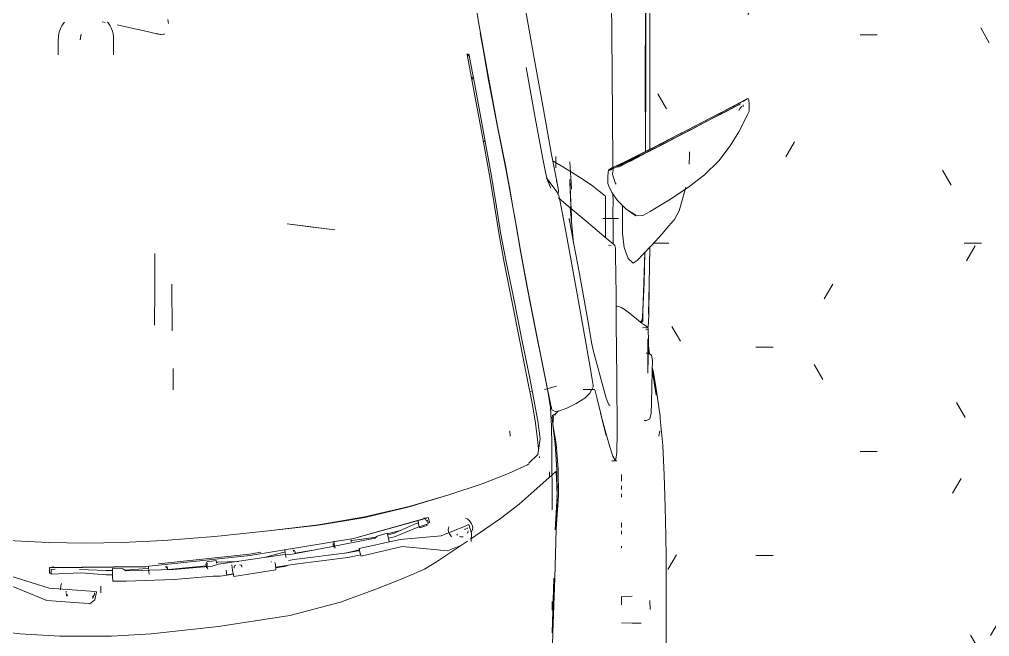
# Model space of a CAD drawing. Header units: millimetres. Extents: x -48985 to -29412, y -43090 to -3800.
# Drawn here: x -43901 to -42482, y -41114 to -40211 of the extents above; entities that cross this region are included whole.
import ezdxf

# ---------------------------------------------------------------- set-up
doc = ezdxf.new("R2010")
doc.units = ezdxf.units.MM
doc.layers.add('A-FLOR-PATT', color=8, linetype='Continuous', lineweight=25)
doc.layers.add('G-IMPT', color=8, linetype='Continuous', lineweight=9)

# ---------------------------------------------------------------- blocks, each defined once
blk = doc.blocks.new('CRT_Fiat Punto - Punto_dwg-985961-PAGINAÇÃO DE PISO GARAGEM')
at = {"layer": 'G-IMPT'}
for p, q in [((950.42, -27.11), (950.41, -43.77)), ((925.55, -37), (924.65, -31.71)), ((865.21, -36.55), (865.01, -36.79)), ((870.68, -36.49), (871.14, -36.58)), ((871.67, -36.79), (871.47, -36.55)), ((880.26, -36.23), (880.24, -36.16)), ((880.26, -36.23), (880.28, -36.33)), ((880.31, -36.44), (880.28, -36.33)), ((880.31, -36.44), (880.32, -36.51)), ((880.32, -36.51), (880.35, -36.71)), ((864.48, -37.87), (864.39, -38.22)), ((864.61, -37.53), (864.48, -37.87)), ((864.61, -37.53), (864.68, -37.36)), ((864.83, -37.06), (864.68, -37.36)), ((865.01, -36.79), (864.83, -37.06)), ((871.67, -36.79), (871.85, -37.06)), ((872, -37.36), (871.85, -37.06)), ((872, -37.36), (872.07, -37.53)), ((872.07, -37.53), (872.2, -37.87)), ((872.29, -38.22), (872.2, -37.87)), ((875.02, -37.41), (872.87, -36.94)), ((875.02, -37.41), (877.05, -37.87)), ((878.62, -38.23), (877.05, -37.87)), ((926.8, -44.06), (925.55, -37)), ((864.34, -38.57), (864.31, -39.35)), ((864.31, -39.35), (864.31, -41)), ((864.39, -38.22), (864.34, -38.57)), ((867.5, -39.09), (867.63, -38.29)), ((867.5, -39.09), (867.6, -38.48)), ((872.29, -38.22), (872.34, -38.57)), ((872.37, -39.35), (872.34, -38.57)), ((872.37, -39.35), (872.37, -41)), ((878.58, -38.21), (879.42, -38.4)), ((879.42, -38.4), (878.62, -38.23)), ((879.81, -38.22), (879.42, -38.4)), ((864.31, -41.27), (864.31, -41)), ((872.37, -41), (872.37, -41.27)), ((924.13, -41.56), (923.78, -41.16)), ((924.05, -41.17), (924.91, -45.64)), ((932.39, -43.16), (933.71, -50.45)), ((924.5, -45.01), (924.64, -44.53)), ((924.64, -44.53), (924.67, -44.38)), ((928.25, -51.66), (926.8, -44.06)), ((950.41, -55.05), (950.41, -43.77)), ((963.52, -48.26), (964.21, -47.91)), ((963.89, -48.07), (964.48, -47.77)), ((963.91, -48.06), (964.29, -47.87)), ((964.05, -48.02), (964.29, -47.87)), ((964.48, -47.77), (964.21, -47.91)), ((964.57, -47.72), (964.29, -47.87)), ((964.48, -47.77), (964.73, -47.64)), ((964.64, -47.68), (964.48, -47.77)), ((964.57, -47.72), (964.73, -47.64)), ((964.64, -47.68), (964.73, -47.64)), ((964.64, -47.68), (964.73, -47.64)), ((964.82, -47.82), (964.73, -47.64)), ((964.82, -47.82), (964.85, -48.48)), ((961.99, -49.06), (959.39, -50.41)), ((959.49, -50.36), (962.08, -49.01)), ((959.49, -50.36), (961.99, -49.06)), ((962.21, -48.95), (959.55, -50.33)), ((960.41, -50.08), (961.86, -49.33)), ((960.79, -49.89), (961.86, -49.33)), ((961.04, -49.76), (962.51, -48.99)), ((961.74, -49.39), (961.13, -49.71)), ((961.2, -49.67), (962.79, -48.85)), ((961.2, -49.67), (962.42, -49.04)), ((961.2, -49.67), (961.86, -49.33)), ((961.3, -49.62), (962.51, -48.99)), ((961.86, -49.33), (961.36, -49.59)), ((961.48, -49.53), (962.79, -48.85)), ((961.63, -49.45), (962.31, -49.1)), ((962.69, -48.9), (961.65, -49.44)), ((962.17, -49.17), (961.65, -49.44)), ((961.74, -49.39), (962.31, -49.1)), ((961.99, -49.06), (961.82, -49.15)), ((961.86, -49.33), (962.26, -49.12)), ((961.99, -49.06), (963.56, -48.25)), ((961.99, -49.06), (963.43, -48.31)), ((962.04, -49.04), (963.52, -48.26)), ((962.21, -48.95), (962.04, -49.04)), ((962.08, -49.01), (963.56, -48.25)), ((962.17, -49.17), (962.51, -48.99)), ((962.21, -48.95), (963.89, -48.07)), ((962.91, -48.78), (962.26, -49.12)), ((962.97, -48.75), (962.31, -49.1)), ((962.79, -48.85), (962.42, -49.04)), ((962.69, -48.9), (963.41, -48.52)), ((962.79, -48.85), (963.34, -48.56)), ((962.91, -48.78), (963.41, -48.52)), ((962.97, -48.75), (963.41, -48.52)), ((963.21, -48.43), (963.91, -48.06)), ((963.34, -48.56), (963.41, -48.52)), ((963.36, -49.38), (963.52, -49.07)), ((963.66, -48.42), (963.41, -48.52)), ((963.43, -48.31), (963.56, -48.25)), ((963.69, -48.93), (963.52, -49.07)), ((963.69, -48.93), (963.74, -48.75)), ((963.99, -48.87), (963.99, -48.57)), ((963.99, -48.62), (963.99, -48.57)), ((963.99, -48.87), (963.99, -48.62)), ((964.85, -49.18), (964.85, -48.48)), ((964.85, -49.18), (964.85, -49.48)), ((933.71, -50.45), (934.84, -56.42)), ((956.49, -52.11), (959.08, -50.77)), ((956.6, -52.06), (959.18, -50.72)), ((956.6, -52.06), (958.99, -50.82)), ((956.68, -51.82), (959.39, -50.41)), ((956.71, -52), (959.18, -50.72)), ((956.93, -51.69), (959.55, -50.33)), ((961.04, -49.76), (958.7, -50.97)), ((958.7, -50.97), (960.64, -49.96)), ((961.2, -49.67), (958.71, -50.97)), ((960.79, -49.89), (958.71, -50.97)), ((960.41, -50.08), (958.71, -50.97)), ((961.2, -49.67), (958.99, -50.82)), ((959.08, -50.77), (961.3, -49.62)), ((959.08, -50.77), (961.04, -49.76)), ((961.48, -49.53), (959.18, -50.72)), ((961.2, -49.67), (959.18, -50.72)), ((960.41, -50.08), (961.36, -49.59)), ((961.04, -49.76), (960.64, -49.96)), ((961.13, -49.71), (961.63, -49.45)), ((961.36, -49.59), (961.13, -49.71)), ((964.68, -49.89), (964.18, -50.92)), ((964.68, -49.89), (964.85, -49.48)), ((929.42, -57.64), (928.25, -51.66)), ((956.68, -51.82), (954.31, -53.05)), ((956.49, -52.11), (954.38, -53.21)), ((956.28, -52.23), (954.6, -53.1)), ((956.6, -52.06), (954.8, -52.99)), ((956.44, -52.14), (954.8, -52.99)), ((956.28, -52.23), (954.8, -52.99)), ((956.6, -52.06), (954.88, -52.96)), ((956.71, -52), (954.92, -52.93)), ((956.6, -52.06), (954.92, -52.93)), ((956.93, -51.69), (955.02, -52.68)), ((956.44, -52.14), (958.71, -50.97)), ((956.6, -52.06), (958.71, -50.97)), ((963.33, -52.5), (964.18, -50.92)), ((953.26, -53.59), (951.04, -54.73)), ((951.07, -54.93), (954.16, -53.33)), ((952.14, -54.18), (954.31, -53.05)), ((952.43, -54.23), (954.41, -53.19)), ((952.43, -54.23), (954.38, -53.21)), ((952.55, -54.16), (954.41, -53.19)), ((952.58, -54.14), (954.16, -53.33)), ((953.26, -53.59), (955.07, -52.65)), ((953.26, -53.79), (954.92, -52.93)), ((954.16, -53.33), (953.41, -53.72)), ((954.16, -53.33), (954.6, -53.1)), ((954.6, -53.1), (954.8, -52.99)), ((954.92, -52.93), (954.88, -52.96)), ((955.07, -52.65), (955.02, -52.68)), ((963.33, -52.5), (962.09, -54.55)), ((926.42, -53.83), (926.15, -53.87)), ((926.15, -53.84), (926.42, -53.84)), ((926.16, -53.91), (926.43, -53.89)), ((948.44, -56.23), (951.07, -54.93)), ((948.72, -55.89), (951.04, -54.73)), ((948.95, -55.98), (951.14, -54.88)), ((949.25, -55.83), (951.7, -54.59)), ((949.25, -55.83), (951.3, -54.8)), ((949.25, -55.83), (951.14, -54.88)), ((949.65, -55.67), (952.26, -54.31)), ((949.65, -55.67), (951.2, -54.86)), ((950, -55.46), (951.07, -54.93)), ((952.14, -54.18), (950.06, -55.26)), ((952.26, -54.31), (950.41, -55.27)), ((950.47, -55.24), (952.43, -54.23)), ((950.68, -55.13), (952.55, -54.16)), ((952.43, -54.23), (950.68, -55.13)), ((951.07, -54.93), (952.58, -54.14)), ((951.14, -54.88), (953.26, -53.79)), ((951.14, -54.88), (951.3, -54.8)), ((951.2, -54.86), (952.26, -54.31)), ((951.3, -54.8), (951.7, -54.59)), ((953.41, -53.72), (952.26, -54.31)), ((960.43, -56.74), (962.09, -54.55)), ((934.84, -56.42), (935.25, -58.64)), ((936.72, -56.54), (936.73, -56.2)), ((936.73, -56.1), (936.73, -56.64)), ((936.73, -56.2), (936.73, -56.76)), ((946.65, -56.9), (948.72, -55.89)), ((946.85, -56.92), (948.14, -56.26)), ((946.85, -56.92), (948.06, -56.29)), ((947.07, -56.88), (949.25, -55.83)), ((948.14, -56.26), (947.12, -56.78)), ((947.36, -56.86), (948.33, -56.35)), ((948.31, -56.37), (947.41, -56.83)), ((947.66, -56.7), (948.86, -56.08)), ((947.86, -56.6), (948.31, -56.37)), ((948.31, -56.37), (947.89, -56.58)), ((947.93, -56.56), (948.86, -56.08)), ((948.5, -56.27), (948, -56.53)), ((948.06, -56.29), (949.97, -55.3)), ((948.14, -56.26), (950.06, -55.26)), ((948.14, -56.26), (949.97, -55.3)), ((948.31, -56.37), (949.23, -55.89)), ((948.31, -56.37), (948.79, -56.12)), ((948.31, -56.37), (948.5, -56.27)), ((948.86, -56.08), (948.33, -56.35)), ((948.33, -56.35), (948.79, -56.12)), ((948.44, -56.23), (950, -55.46)), ((948.86, -56.08), (950.47, -55.24)), ((948.86, -56.08), (950.34, -55.31)), ((948.95, -55.98), (949.25, -55.83)), ((950.41, -55.27), (949.23, -55.89)), ((956.12, -57.19), (956.18, -55.84)), ((956.18, -55.84), (956.19, -55.43)), ((929.85, -59.81), (929.42, -57.64)), ((936.41, -56.81), (936.28, -56.74)), ((937.74, -57.6), (936.41, -56.81)), ((936.73, -56.64), (936.73, -57.27)), ((936.73, -56.76), (936.73, -57.38)), ((936.73, -57.1), (936.73, -57.73)), ((939.38, -58.6), (937.74, -57.6)), ((938.74, -56.85), (939.01, -60.77)), ((944.89, -57.76), (944.38, -58.09)), ((944.89, -57.76), (945, -57.7)), ((944.97, -57.9), (945.21, -57.8)), ((945.11, -57.83), (944.97, -57.9)), ((944.98, -57.89), (945.72, -57.51)), ((944.98, -57.89), (945.23, -57.76)), ((945, -56.92), (945.01, -57.71)), ((945, -57.7), (945.2, -57.6)), ((945.2, -57.6), (946.65, -56.9)), ((946.16, -57.28), (945.34, -57.71)), ((945.34, -57.71), (945.48, -57.63)), ((946.16, -57.28), (945.48, -57.63)), ((945.48, -57.63), (945.72, -57.51)), ((945.64, -57.6), (945.81, -57.48)), ((946.16, -57.28), (945.72, -57.51)), ((945.81, -57.48), (947.07, -56.88)), ((945.82, -57.66), (946.24, -57.44)), ((946.05, -57.54), (945.82, -57.66)), ((946.05, -57.54), (946.45, -57.33)), ((946.16, -57.28), (947.12, -56.78)), ((946.85, -56.92), (946.16, -57.28)), ((946.24, -57.44), (946.87, -57.11)), ((946.45, -57.33), (946.24, -57.44)), ((947.36, -56.86), (946.47, -57.32)), ((946.47, -57.32), (946.85, -57.12)), ((947.36, -56.86), (946.85, -57.12)), ((947.52, -56.77), (946.87, -57.11)), ((947.36, -56.86), (947.93, -56.56)), ((947.36, -56.86), (947.86, -56.6)), ((947.66, -56.7), (947.36, -56.86)), ((947.89, -56.58), (947.41, -56.83)), ((947.52, -56.77), (948, -56.53)), ((960.43, -56.74), (958.33, -58.74)), ((935.47, -59.34), (935.25, -58.64)), ((936.13, -60.26), (935.37, -59.19)), ((935.37, -59.19), (935.99, -60.7)), ((940.83, -59.54), (939.38, -58.6)), ((944.29, -59.04), (944.31, -58.35)), ((944.29, -59.74), (944.29, -59.04)), ((944.31, -58.35), (944.38, -58.09)), ((944.98, -57.89), (944.55, -58.12)), ((944.55, -58.12), (944.71, -58.03)), ((944.98, -57.89), (944.71, -58.03)), ((944.71, -58.03), (944.97, -57.9)), ((945.02, -58.31), (944.95, -58.65)), ((944.95, -58.65), (945.14, -59.3)), ((945.04, -58.15), (945.02, -58.31)), ((945.04, -57.97), (945.04, -58.15)), ((945.14, -59.3), (945.37, -59.92)), ((956.23, -60.4), (958.33, -58.74)), ((929.98, -60.56), (929.85, -59.81)), ((930.28, -62.28), (929.98, -60.56)), ((935.99, -60.7), (935.47, -59.34)), ((936.89, -61.28), (936.13, -60.26)), ((936.8, -59.42), (937.1, -61.03)), ((936.82, -59.41), (936.82, -59.78)), ((938.74, -59.43), (939.01, -64.94)), ((938.74, -59.51), (939.01, -64.92)), ((938.74, -59.51), (939.01, -64.94)), ((938.74, -59.9), (939.01, -65.45)), ((942.06, -60.38), (940.83, -59.54)), ((942.06, -60.38), (943.04, -61.13)), ((944.29, -60.04), (944.29, -59.74)), ((944.43, -60.42), (944.29, -60.04)), ((944.85, -61.34), (944.43, -60.42)), ((945.37, -59.92), (945.51, -60.1)), ((956.23, -60.4), (954.58, -61.54)), ((954.65, -64.01), (955.64, -60.54)), ((936.89, -61.28), (937.17, -61.76)), ((937.07, -61.57), (936.94, -61.57)), ((937.1, -61.03), (937.07, -61.57)), ((937.43, -63.17), (937.17, -61.76)), ((939.01, -60.86), (939.01, -60.77)), ((943.69, -61.66), (943.04, -61.13)), ((943.94, -61.86), (943.69, -61.66)), ((943.94, -62.78), (943.94, -61.86)), ((945.68, -62.5), (944.85, -61.34)), ((945.03, -61.59), (945.04, -62.52)), ((954.58, -61.54), (953.15, -62.43)), ((930.58, -63.99), (930.28, -62.28)), ((937.11, -62.13), (938.22, -63.07)), ((938.15, -67), (937.43, -63.17)), ((938.22, -63.07), (941.13, -65.51)), ((938.79, -63.5), (939.28, -68.76)), ((943.94, -62.78), (943.94, -65.19)), ((945.04, -62.52), (945.03, -64.33)), ((945.78, -62.58), (945.68, -62.5)), ((945.78, -62.58), (947.02, -63.83)), ((946.42, -65), (946.42, -63.22)), ((951.73, -63.32), (950.43, -64.11)), ((953.15, -62.43), (951.73, -63.32)), ((930.7, -64.73), (930.58, -63.99)), ((930.94, -66.11), (930.7, -64.73)), ((939.01, -64.92), (939.01, -64.94)), ((939.01, -64.94), (939.01, -65.13)), ((945.03, -64.33), (945.05, -66.09)), ((948.36, -64.65), (947.02, -63.83)), ((948.36, -64.65), (947.08, -63.84)), ((948.35, -64.72), (947.08, -63.84)), ((949.38, -64.69), (948.35, -64.72)), ((950.43, -64.11), (949.38, -64.69)), ((953.99, -65.25), (954.65, -64.01)), ((904.57, -66.75), (897.63, -65.89)), ((900.95, -66.31), (897.63, -65.89)), ((904.57, -66.75), (900.95, -66.31)), ((931.57, -69.77), (930.94, -66.11)), ((938.85, -66.17), (938.66, -65.14)), ((938.66, -65.14), (938.7, -65.56)), ((938.7, -65.56), (938.81, -65.51)), ((938.73, -65.51), (938.81, -65.51)), ((939.36, -68.87), (938.85, -66.17)), ((939.01, -65.43), (939.01, -65.45)), ((941.13, -65.51), (944.04, -67.96)), ((945.09, -65.12), (943.58, -65.12)), ((945.14, -65.12), (943.58, -65.12)), ((943.94, -65.19), (943.94, -67.59)), ((945.05, -67.5), (945.05, -66.09)), ((945.09, -65.12), (945.83, -65.12)), ((945.14, -65.12), (945.83, -65.12)), ((946.43, -67.31), (946.42, -65)), ((952.2, -67.35), (953.1, -66.23)), ((953.99, -65.25), (953.1, -66.23)), ((938.15, -67), (939.14, -72.34)), ((939.08, -66.53), (939.28, -68.76)), ((943.94, -67.59), (943.94, -67.87)), ((945.05, -67.5), (945.06, -68.28)), ((946.65, -69.35), (946.43, -67.31)), ((950.67, -69), (952.2, -67.35)), ((940.07, -72.66), (939.36, -68.87)), ((944.04, -67.96), (945.14, -68.89)), ((944.75, -69.07), (944.38, -69.01)), ((945.3, -69.07), (945.14, -68.89)), ((945.36, -69.23), (945.3, -69.07)), ((949.26, -70.46), (950.67, -69)), ((878.35, -75.44), (878.38, -70.23)), ((932.53, -75.04), (931.57, -69.77)), ((945.41, -69.42), (945.36, -69.23)), ((945.42, -70.5), (945.41, -69.42)), ((945.45, -73.34), (945.42, -70.5)), ((947.23, -70.94), (946.65, -69.35)), ((948.73, -71.02), (949.26, -70.46)), ((950.39, -69.36), (950.3, -74.71)), ((947.97, -71.61), (947.23, -70.94)), ((948.54, -71.24), (947.97, -71.61)), ((948.54, -71.24), (948.64, -71.13)), ((948.64, -71.13), (948.73, -71.02)), ((939.14, -72.34), (940.2, -78.25)), ((940.84, -76.98), (940.07, -72.66)), ((945.48, -76.24), (945.45, -73.34)), ((880.84, -74.67), (880.9, -81.46)), ((950.3, -74.71), (950.22, -79.05)), ((950.3, -74.79), (950.22, -79.05)), ((950.3, -74.79), (950.24, -79.23)), ((878.35, -75.44), (878.29, -80.64)), ((933.75, -81.23), (932.53, -75.04)), ((941.52, -80.81), (940.84, -76.98)), ((945.48, -77.48), (945.48, -76.24)), ((945.5, -80.4), (945.48, -77.48)), ((940.2, -78.25), (941.12, -83.48)), ((945.49, -77.89), (945.64, -77.89)), ((945.64, -77.89), (945.87, -77.92)), ((946.22, -78.09), (945.87, -77.92)), ((946.8, -78.42), (946.22, -78.09)), ((947.68, -79.07), (946.8, -78.42)), ((945.58, -88.32), (945.5, -80.4)), ((948.46, -79.73), (947.68, -79.07)), ((949.02, -80.23), (948.46, -79.73)), ((949.26, -80.42), (949.02, -80.23)), ((949.1, -80.15), (949.14, -80.03)), ((949.43, -80.51), (949.26, -80.42)), ((950.24, -79.23), (950.17, -80.92)), ((880.9, -81.46), (880.9, -81.05)), ((934.88, -86.79), (933.75, -81.23)), ((941.93, -83.15), (941.52, -80.81)), ((950.04, -81), (949.34, -81.04)), ((949.8, -80.73), (949.43, -80.51)), ((950.02, -81.28), (949.79, -81.24)), ((950.12, -80.99), (949.8, -80.73)), ((949.89, -81.17), (950.02, -81.28)), ((950.04, -81), (950.17, -80.92)), ((950.14, -81.2), (950.12, -80.99)), ((950.19, -82.99), (950.14, -81.2)), ((942.19, -84.49), (941.93, -83.15)), ((950.11, -82.64), (950.12, -87.61)), ((950.19, -82.99), (950.12, -87.61)), ((941.12, -83.48), (941.69, -86.75)), ((942.38, -85.28), (942.19, -84.49)), ((942.38, -85.28), (942.23, -84.68)), ((942.57, -85.91), (942.23, -84.68)), ((950.18, -84.11), (950.27, -84.81)), ((950.19, -83.5), (950.31, -84.83)), ((950.23, -84.02), (950.37, -84.87)), ((943.3, -88.62), (942.57, -85.91)), ((950.14, -84.74), (949.85, -84.74)), ((950.14, -84.74), (950.63, -85.01)), ((950.63, -85.01), (950.78, -85.8)), ((950.74, -87.28), (950.78, -85.8)), ((881.04, -90.06), (881.02, -86.95)), ((935.57, -90.2), (934.88, -86.79)), ((941.69, -86.75), (941.99, -88.58)), ((950.74, -87.28), (950.68, -89.6)), ((950.75, -86.81), (950.87, -87.31)), ((950.75, -87.16), (951.33, -90.82)), ((950.87, -87.31), (951.23, -89.29)), ((941.99, -88.58), (942.14, -89.43)), ((944.04, -91.25), (943.3, -88.62)), ((945.63, -96.25), (945.58, -88.32)), ((932.91, -90.29), (933.28, -90.24)), ((936.8, -89.53), (935.07, -90)), ((935.93, -92.05), (935.57, -90.2)), ((941.36, -90), (940.71, -90)), ((941.36, -90), (941.93, -90)), ((941.67, -90.53), (941.97, -90.01)), ((941.93, -90), (942.34, -90)), ((942.16, -89.62), (941.97, -90.01)), ((942.16, -89.62), (942.14, -89.43)), ((942.45, -90.19), (942.34, -90)), ((942.45, -90.19), (942.69, -91.19)), ((950.62, -91.94), (950.68, -89.6)), ((951.07, -89.35), (951.33, -90.82)), ((951.88, -93.87), (951.23, -89.29)), ((935.66, -90.86), (935.66, -90.65)), ((940.94, -91.26), (939.67, -92.07)), ((940.94, -91.26), (941.67, -90.53)), ((942.69, -91.19), (943.31, -93.73)), ((944.42, -92.24), (944.04, -91.25)), ((936.07, -95.37), (935.92, -92.67)), ((936.12, -92.95), (935.93, -92.05)), ((936.12, -92.95), (936.41, -93.11)), ((936.62, -93.2), (936.41, -93.11)), ((936.62, -93.2), (937.27, -93.11)), ((938.3, -92.75), (937.27, -93.11)), ((939.67, -92.07), (938.3, -92.75)), ((944.6, -92.31), (944.42, -92.24)), ((944.43, -92.31), (944.6, -92.31)), ((950.59, -93.45), (950.62, -91.94)), ((936.25, -93.82), (936.2, -94)), ((936.25, -93.82), (936.2, -94)), ((936.2, -94), (936.25, -93.82)), ((936.2, -94), (936.25, -93.82)), ((936.25, -93.82), (936.4, -93.72)), ((936.72, -93.62), (936.38, -93.73)), ((936.4, -93.72), (936.67, -93.55)), ((936.72, -93.62), (936.4, -93.72)), ((944.02, -96.71), (943.24, -93.46)), ((944.01, -96.31), (943.24, -93.46)), ((944.02, -96.71), (943.31, -93.73)), ((949.58, -94.53), (949.92, -94.54)), ((949.92, -94.54), (950.41, -94.27)), ((950.41, -94.27), (950.59, -93.45)), ((951.88, -93.87), (951.92, -94.28)), ((951.92, -94.28), (952.27, -98.18)), ((936.12, -98.27), (936.07, -95.37)), ((930.03, -96.02), (930.03, -96.18)), ((930.03, -96.02), (930.07, -96.79)), ((944.57, -98.38), (944.01, -96.31)), ((945.58, -99.16), (945.63, -96.25)), ((951.72, -96.79), (951.84, -96.02)), ((951.84, -96.02), (951.84, -96.18)), ((936.14, -101.28), (936.12, -98.27)), ((944.99, -99.71), (944.57, -98.38)), ((952.49, -102.48), (952.27, -98.18)), ((934.36, -99.97), (934.33, -99.77)), ((945.33, -100.32), (944.99, -99.71)), ((945.28, -100.41), (945.45, -100.16)), ((945.45, -100.16), (945.58, -99.16)), ((936.14, -101.28), (936.19, -104.39)), ((944.87, -100.41), (945.28, -100.41)), ((945.33, -100.32), (945.58, -100.41)), ((945.42, -100.41), (945.58, -100.41)), ((936.16, -102.44), (934.83, -103.63)), ((935.79, -102.77), (935.78, -102.02)), ((936.72, -101.94), (936.16, -102.44)), ((936.83, -102.76), (936.72, -101.94)), ((936.83, -102.77), (936.83, -102.76)), ((936.9, -105.48), (936.83, -102.77)), ((936.9, -105.48), (936.83, -102.77)), ((936.9, -105.48), (936.83, -102.84)), ((946.27, -102.97), (946.27, -102.38)), ((946.27, -103.38), (946.27, -102.79)), ((952.49, -102.48), (952.63, -107.11)), ((934.83, -103.63), (933.12, -105.15)), ((936.19, -104.39), (936.2, -107.51)), ((946.27, -104.04), (946.27, -104.57)), ((933.12, -105.15), (931.4, -106.68)), ((936.9, -105.48), (936.76, -110.35)), ((946.27, -105.21), (946.27, -105.69)), ((928.66, -108.8), (931.4, -106.68)), ((952.72, -111.36), (952.63, -107.11)), ((918.14, -108.63), (907.26, -111.68)), ((917.94, -108.74), (917.5, -108.69)), ((918.14, -108.63), (918.21, -108.75)), ((917.94, -108.74), (907.25, -111.71)), ((913.1, -110.95), (916.4, -109.54)), ((913.23, -111.44), (916.54, -110.09)), ((916.78, -109.42), (916.4, -109.54)), ((918.16, -109.59), (916.54, -110.09)), ((916.78, -109.85), (916.67, -109.13)), ((916.9, -110.15), (916.78, -109.85)), ((916.9, -110.15), (917.98, -109.83)), ((917.86, -109.1), (917.77, -108.87)), ((918.01, -109.03), (917.85, -109.08)), ((917.88, -109.18), (917.86, -109.1)), ((917.98, -109.83), (917.96, -109.72)), ((918.01, -109.03), (918.11, -109.28)), ((918.16, -109.59), (918.11, -109.28)), ((918.31, -109.39), (918.14, -109.44)), ((918.31, -109.39), (918.21, -108.75)), ((920.02, -111.31), (923.26, -110)), ((921.07, -110.38), (921.14, -110.02)), ((924.05, -109.67), (923.26, -110)), ((923.56, -108.73), (923.89, -108.88)), ((923.86, -110.28), (923.76, -110.13)), ((923.89, -108.88), (924.14, -109.11)), ((924.45, -110.94), (924.05, -109.67)), ((924.14, -109.11), (924.43, -109.57)), ((924.29, -111.8), (928.66, -108.8)), ((924.59, -109.86), (924.43, -109.57)), ((924.63, -110.2), (924.59, -109.86)), ((946.27, -109.97), (946.27, -109.41)), ((946.27, -109.71), (946.27, -110.11)), ((910.55, -111.52), (907.1, -111.99)), ((910.6, -111.47), (910.24, -111.56)), ((910.7, -111.35), (910.42, -111.67)), ((912.15, -110.94), (910.7, -111.35)), ((912.15, -110.94), (912.34, -111.46)), ((914.1, -110.52), (912.19, -111.04)), ((912.24, -111.17), (913.1, -110.95)), ((912.46, -112.19), (912.34, -111.46)), ((912.37, -111.65), (913.23, -111.44)), ((914.06, -111.84), (920.02, -111.31)), ((921.11, -110.72), (921.07, -110.38)), ((921.25, -111.01), (921.11, -110.72)), ((921.25, -111.01), (921.54, -111.47)), ((922.41, -111.23), (922.32, -111.08)), ((922.7, -111.42), (922.9, -111.45)), ((923.04, -111.46), (922.9, -111.45)), ((923.24, -111.45), (923.04, -111.46)), ((923.61, -110.35), (923.42, -110.36)), ((923.86, -110.92), (923.92, -110.77)), ((923.86, -110.92), (923.89, -110.78)), ((923.95, -110.59), (923.92, -110.77)), ((924.39, -112.12), (924.45, -110.94)), ((924.42, -110.85), (924.56, -110.56)), ((924.63, -110.2), (924.56, -110.56)), ((936.76, -110.35), (936.55, -117.47)), ((936.76, -110.35), (936.55, -117.47)), ((946.27, -111.05), (946.27, -110.6)), ((952.72, -111.36), (952.75, -114.49)), ((892.24, -114.2), (907.26, -111.68)), ((898.11, -114.01), (903.74, -112.95)), ((903.74, -112.95), (910.42, -111.67)), ((904.29, -112.41), (904.33, -112.7)), ((904.33, -112.7), (904.4, -112.94)), ((904.42, -112.14), (905.51, -111.98)), ((904.5, -112.82), (904.42, -112.14)), ((904.6, -113.12), (904.5, -112.82)), ((906.95, -112.07), (906.89, -111.88)), ((906.93, -112.01), (907.1, -111.99)), ((906.97, -112.16), (906.95, -112.07)), ((908.1, -113.15), (914.06, -111.84)), ((908.37, -114.27), (914.35, -112.89)), ((914.35, -112.89), (920.96, -113.52)), ((923.84, -112.11), (919.35, -115.08)), ((920.96, -113.52), (922.9, -112.73)), ((946.27, -112.84), (946.27, -113.1)), ((877.08, -115.78), (892.24, -114.2)), ((878.89, -115.37), (892.14, -113.98)), ((887.64, -115.45), (896.94, -114.06)), ((892.14, -113.98), (893.81, -113.7)), ((894.45, -114.43), (896.99, -113.73)), ((896.94, -114.06), (898.11, -114.01)), ((897.39, -113.66), (896.99, -113.73)), ((897.37, -114.14), (897.3, -113.37)), ((897.46, -114.46), (897.37, -114.14)), ((898.52, -113.48), (898.48, -113.33)), ((898.68, -113.44), (898.52, -113.46)), ((898.53, -113.59), (898.52, -113.48)), ((898.66, -114.75), (906.34, -113.81)), ((898.68, -113.44), (898.76, -113.69)), ((898.78, -113.88), (898.76, -113.69)), ((898.77, -113.85), (901.11, -113.44)), ((906.07, -113.84), (908.13, -113.37)), ((908.2, -113.43), (906.34, -113.81)), ((908.34, -114.07), (906.47, -114.49)), ((908.1, -113.15), (908.18, -113.67)), ((908.18, -113.67), (908.37, -114.27)), ((879.97, -115.73), (880.01, -115.9)), ((880.34, -116.23), (885.82, -115.66)), ((886.72, -115.72), (881.08, -116.21)), ((885.8, -115.37), (886.01, -115.34)), ((885.8, -115.37), (885.82, -115.7)), ((885.82, -115.7), (885.87, -115.96)), ((885.95, -115.08), (887.28, -114.91)), ((885.99, -115.86), (885.95, -115.08)), ((887.64, -115.45), (886.72, -115.72)), ((887.35, -115.23), (887.28, -114.91)), ((887.34, -115.17), (887.52, -115.15)), ((887.36, -115.34), (887.35, -115.23)), ((890.48, -115.03), (887.52, -115.15)), ((889.64, -116.32), (889.59, -115.55)), ((889.94, -115.7), (889.91, -115.85)), ((890.13, -115.6), (889.94, -115.7)), ((890.93, -115.56), (890.7, -115.52)), ((891.02, -115.69), (890.93, -115.56)), ((891.03, -115.88), (891.02, -115.69)), ((895.29, -115.14), (895.29, -115.06)), ((895.9, -115.5), (895.82, -115.21)), ((895.98, -116.28), (895.9, -115.5)), ((895.94, -115.89), (898.77, -115.45)), ((895.94, -115.95), (897.25, -115.76)), ((897.81, -115.6), (897.25, -115.76)), ((897.8, -114.89), (898.66, -114.75)), ((898.77, -115.45), (906.47, -114.49)), ((919.35, -115.08), (917.6, -116.18)), ((952.77, -117.07), (952.75, -114.49)), ((853.44, -116.98), (862.64, -120.75)), ((853.6, -115.99), (862.97, -118.95)), ((863.05, -115.93), (863.03, -116.06)), ((863.04, -116.76), (863.03, -116.06)), ((863.04, -116.76), (863.27, -116.75)), ((863.05, -115.93), (877.08, -115.78)), ((863.25, -115.96), (863.6, -115.78)), ((863.25, -115.96), (877.07, -115.83)), ((863.26, -116.23), (863.86, -116.19)), ((863.26, -116.23), (863.26, -116.58)), ((863.26, -116.58), (863.27, -116.87)), ((863.27, -116.87), (867.57, -116.71)), ((871.22, -116.36), (867.38, -116.2)), ((871.26, -116.99), (867.57, -116.71)), ((872.18, -116.36), (871.22, -116.36)), ((872.23, -116.98), (871.26, -116.99)), ((872.18, -116.07), (872.18, -117.21)), ((872.18, -116.07), (873.72, -116.12)), ((873.72, -116.12), (874.15, -116.4)), ((873.99, -116.3), (877.3, -116.06)), ((881.08, -116.21), (874.15, -116.4)), ((877.51, -116.04), (877.3, -116.06)), ((877.47, -116.55), (877.46, -115.79)), ((877.47, -116.55), (877.53, -116.87)), ((880.17, -115.83), (880, -115.85)), ((880.01, -116.01), (880.01, -115.9)), ((880.17, -115.83), (880.22, -116.09)), ((880.22, -116.23), (880.22, -116.09)), ((886.86, -117.17), (881.18, -117.66)), ((886.06, -116.17), (885.99, -115.86)), ((886.86, -117.17), (887.88, -117.17)), ((887.88, -117.17), (889.83, -116.87)), ((888.76, -116.29), (888.79, -116.74)), ((888.79, -116.74), (888.85, -116.99)), ((888.85, -116.99), (889.82, -116.84)), ((889.85, -117.21), (889.64, -116.32)), ((889.85, -117.21), (895.98, -116.28)), ((889.93, -116.04), (889.91, -115.85)), ((913.98, -117.71), (916.05, -116.83)), ((916.05, -116.83), (916.94, -116.46)), ((917.25, -116.33), (916.94, -116.46)), ((917.6, -116.18), (917.25, -116.33)), ((952.78, -119.65), (952.77, -117.07)), ((864.69, -118.54), (864.61, -119.17)), ((864.69, -118.54), (864.79, -118.26)), ((872.18, -117.21), (872.27, -117.91)), ((872.27, -117.91), (873.82, -117.92)), ((873.82, -117.92), (874.21, -117.93)), ((881.18, -117.66), (874.21, -117.93)), ((910.51, -119.09), (913.98, -117.71)), ((936.16, -125.44), (936.41, -117.54)), ((936.55, -117.47), (936.3, -125.38)), ((936.55, -117.47), (936.3, -125.38)), ((862.97, -118.95), (868.99, -119.38)), ((865.46, -119.58), (865.48, -119.37)), ((865.47, -119.72), (865.53, -119.87)), ((865.53, -120.11), (865.61, -119.8)), ((865.67, -120.04), (865.53, -119.87)), ((865.61, -119.92), (865.67, -120.04)), ((869.87, -119.47), (868.99, -119.38)), ((869.41, -120), (869.36, -120.12)), ((869.39, -120.19), (869.41, -120)), ((869.53, -119.95), (869.42, -120.08)), ((869.53, -119.95), (869.59, -119.81)), ((869.59, -119.81), (869.6, -119.6)), ((869.62, -120.65), (869.87, -119.47)), ((870.5, -118.96), (870.48, -119.59)), ((870.5, -118.66), (870.5, -118.96)), ((905.4, -120.96), (910.51, -119.09)), ((952.78, -122.87), (952.78, -119.65)), ((862.64, -120.75), (868.71, -121.17)), ((868.88, -121.19), (868.71, -121.17)), ((868.88, -121.19), (869.62, -120.65)), ((869.27, -120.22), (869.42, -120.08)), ((869.27, -120.22), (869.36, -120.12)), ((869.39, -120.19), (869.34, -120.43)), ((905.4, -120.96), (898.01, -122.91)), ((936.2, -122.13), (936.2, -120.88)), ((946.27, -120.18), (947.82, -120.08)), ((946.27, -120.13), (946.27, -120.18)), ((946.27, -120.13), (946.27, -121.36)), ((946.27, -120.18), (946.27, -121.36)), ((950.38, -120.78), (950.38, -120.75)), ((950.44, -122.04), (950.38, -120.75)), ((898.01, -122.91), (887.65, -124.5)), ((947.82, -124.01), (946.27, -123.96)), ((946.27, -123.96), (947.82, -124.01)), ((949.12, -124.01), (947.82, -124.01)), ((952.77, -127.38), (952.78, -122.87)), ((858.74, -125.56), (848.92, -124.5)), ((858.74, -125.56), (864.52, -125.91)), ((877.83, -125.56), (872.05, -125.91)), ((887.65, -124.5), (877.83, -125.56)), ((936.3, -125.38), (936.03, -132.58)), ((936.3, -125.38), (936.03, -132.58)), ((868.29, -125.91), (864.52, -125.91)), ((872.05, -125.91), (868.29, -125.91))]:
    blk.add_line(p, q, dxfattribs=at)
at = {"layer": 'G-IMPT', "flags": 128}
for points in [[(945, -56.92), (944.91, -43.83), (944.79, -27.92), (944.6, -13.71), (944.39, -0.82), (944.14, 11.29), (944.05, 15.97)], [(936.8, -59.42), (936.1, -55.78), (934.91, -49.25), (933.58, -41.76), (932.45, -35.54), (931.61, -30.87), (931.14, -28.38), (930.78, -26.12)], [(949.77, -55.37), (949.81, -43.86), (949.79, -27.9), (949.72, -43.86), (949.76, -55.38)], [(935.92, -92.67), (935.57, -90.25), (934.88, -86.88), (933.75, -81.33), (932.53, -75.14), (931.57, -69.87), (930.83, -65.59), (930.27, -62.36), (929.53, -58.35), (928.25, -51.76), (926.94, -45), (926.12, -40.49), (925.72, -38.13)], [(934.2, -98.71), (934.03, -97.26), (933.7, -94.59), (933.25, -91.98), (932.53, -88.39), (931.41, -82.75), (930.2, -76.6), (929.22, -71.5), (928.44, -67.22), (927.84, -63.55), (927.1, -59.08), (925.88, -52.4), (924.63, -45.72), (923.79, -41.23), (923.79, -41.23)], [(924.91, -45.64), (926.14, -52.3), (927.34, -58.96), (928.07, -63.44), (928.68, -67.14), (929.51, -71.44), (930.54, -76.56), (931.78, -82.73), (932.91, -88.38), (933.63, -91.99), (934.08, -94.58), (934.43, -97.2), (934.1, -99.46), (932.81, -100.72)], [(945.06, -68.28), (945.06, -68.66), (945.06, -68.82)], [(949.14, -80.03), (949.3, -80), (949.39, -78.56), (949.59, -74.47), (949.69, -70.01)], [(949.68, -70.02), (949.51, -74.46), (949.39, -78.56), (949.37, -80.04), (949.29, -80.13), (949.3, -80), (949.14, -80.13)], [(948.95, -80.16), (949.1, -80.15), (949.29, -80.13)], [(949.29, -80.13), (949.17, -80.19), (948.98, -80.18)], [(937.09, -93.13), (936.67, -93.55), (936.4, -93.72), (936.25, -93.82), (936.2, -94), (936.3, -95.11), (936.6, -97.98), (936.88, -101.73), (936.9, -105.48)], [(936.62, -110.42), (936.9, -105.48), (936.88, -101.73), (936.6, -97.98), (936.3, -95.11), (936.2, -94), (936.36, -93.96), (936.3, -95.11), (936.76, -97.94), (937.04, -101.68), (937.09, -105.42), (936.76, -110.35), (936.9, -105.48), (936.76, -105.56)], [(856.93, -112), (862.96, -112.3), (868.29, -112.37), (873.61, -112.3), (879.64, -112), (887.07, -111.39), (894.92, -110.58), (902.16, -109.69), (908.94, -108.56), (915.38, -107.03), (921.17, -105.35), (926.01, -103.73), (929.84, -102.25), (932.58, -100.98), (932.8, -100.85)], [(929.83, -102.25), (926.01, -103.73), (921.17, -105.36), (915.38, -107.1), (908.94, -108.65), (902.16, -109.75), (894.92, -110.6), (887.07, -111.39), (879.64, -112), (873.61, -112.3), (868.29, -112.37), (862.96, -112.3), (856.93, -112), (849.5, -111.39), (841.65, -110.6), (834.41, -109.75), (827.63, -108.65), (821.19, -107.1), (815.4, -105.36), (810.56, -103.73), (806.74, -102.25), (806.62, -102.19)], [(936.87, -104.32), (937.06, -104.22), (937.07, -104.05)], [(936.16, -125.44), (936.55, -117.47), (936.41, -117.54)]]:
    blk.add_lwpolyline(points, dxfattribs=at)
blk.add_lwpolyline([(936.25, -93.82), (936.69, -93.71), (936.38, -93.73)], close=True, dxfattribs=at)
blk = doc.blocks.new('CRT_Fiat Punto - Fiat punto 2-985965-PAGINAÇÃO DE PISO GARAGEM')
at = {"xscale": 10.05298727948713, "yscale": 10.05298727948713, "zscale": 10.05298727948713}
blk.add_blockref('CRT_Fiat Punto - Punto_dwg-985961-PAGINAÇÃO DE PISO GARAGEM', (-8728.9, 102.4), dxfattribs=at)

msp = doc.modelspace()

# ---------------------------------------------------------------- hatches: boundary and pattern name
at = {"layer": 'A-FLOR-PATT', "lineweight": 9}
h = msp.add_hatch(dxfattribs=at)
h.set_pattern_fill('FP_1', color=9, style=0, pattern_type=2)
h.set_pattern_definition([(0, (0, 0), (609.6, 152.4), [25.146, -432.054, 25.146, -432.054, -2438.4]), (0, (0, 0), (609.6, 152.4), [-914.4, 25.146, -889.254, 25.146, -432.054, -1066.8]), (0, (0, 0), (609.6, 152.4), [-2286, 25.146, -279.654, 25.146, -736.854]), (120, (228.6, 76.2), (-436.78227, 451.7291), [25.146, -432.054, 25.146, -432.054, -2438.4]), (120, (228.6, 76.2), (-436.78227, 451.7291), [-914.4, 25.146, -889.254, 25.146, -432.054, -1066.8]), (120, (228.6, 76.2), (-436.78227, 451.7291), [-2286, 25.146, -279.654, 25.146, -736.854]), (240, (304.8, 381), (-172.81773, -604.1291), [25.146, -432.054, 25.146, -432.054, -2438.4]), (240, (304.8, 381), (-172.81773, -604.1291), [-914.4, 25.146, -889.254, 25.146, -432.054, -1066.8]), (240, (304.8, 381), (-172.81773, -604.1291), [-2286, 25.146, -279.654, 25.146, -736.854])])
h.paths.add_polyline_path([(-36523.2, -42881.1), (-36524.4, -42883.4), (-36523.6, -42882.2)])
h.paths.add_polyline_path([(-36519.6, -42879.7), (-36522.1, -42880.3), (-36520.9, -42880.2), (-36520, -42879.8)])
h.paths.add_polyline_path([(-45709.6, -39194.7), (-45709.6, -40944.7), (-45739.6, -40944.7), (-45739.6, -39194.7)])
h.paths.add_polyline_path([(-48485.1, -37258.2), (-48483.8, -37255.9), (-48484.7, -37257.2)])
h.paths.add_polyline_path([(-48488.6, -37259.7), (-48486.1, -37259), (-48487.3, -37259.1), (-48488.2, -37259.5)])
h.paths.add_polyline_path([(-39604.6, -43069.7), (-39604.6, -42819.7), (-39616.9, -42819.6), (-39616.1, -42719.7), (-39604.6, -42719.7), (-39604.6, -41379.7), (-39614.6, -41379.7), (-39614.6, -41324.7), (-39613.2, -41321.1), (-39609.6, -41319.7), (-39454.6, -41319.7), (-39454.6, -41329.7), (-39419.6, -41329.7), (-39416.1, -41331.1), (-39414.6, -41334.7), (-39414.6, -41379.7), (-39424.6, -41379.7), (-39424.6, -42879.7), (-36424.6, -42879.7), (-36424.6, -40429.7), (-39424.6, -40429.7), (-39424.6, -40479.7), (-39414.6, -40479.7), (-39414.6, -40524.7), (-39416.1, -40528.2), (-39419.6, -40529.7), (-38624.6, -40529.7), (-38624.6, -40559.7), (-39424.6, -40559.7), (-39424.6, -40529.7), (-39454.6, -40529.7), (-39454.6, -40539.7), (-39609.6, -40539.7), (-39613.2, -40538.2), (-39614.6, -40534.7), (-39614.6, -40479.7), (-39604.6, -40479.7), (-39604.6, -40048.7), (-39614.6, -40048.7), (-39614.6, -39948.7), (-39604.6, -39948.7), (-39604.6, -37550.7), (-39614.6, -37550.7), (-39614.6, -37469.7), (-39795.5, -37470.2), (-39811.2, -37487.8), (-39816.1, -37492.1), (-39831.8, -37504.2), (-39845.9, -37512.6), (-39859.1, -37518.7), (-39881.2, -37526.3), (-39885.1, -37527.5), (-39901.5, -37530.5), (-39925.2, -37531.6), (-39946.2, -37529.9), (-39965.6, -37525.8), (-39987.9, -37517.7), (-40007.6, -37507.1), (-40024.7, -37495), (-40036.9, -37483.7), (-40049.9, -37469.7), (-45160.5, -37470.2), (-45176.2, -37487.8), (-45181.1, -37492.1), (-45196.8, -37504.2), (-45210.9, -37512.6), (-45224, -37518.7), (-45246.2, -37526.3), (-45250.1, -37527.5), (-45266.5, -37530.5), (-45290.2, -37531.6), (-45313.8, -37529.4), (-45330.1, -37525.9), (-45352.9, -37517.6), (-45372.3, -37507.3), (-45388.6, -37495.8), (-45405.6, -37479.8), (-45414.9, -37469.7), (-45604.6, -37469.7), (-45604.6, -38220.7), (-45594.6, -38220.7), (-45594.6, -38320.7), (-45679.6, -38320.7), (-45679.6, -39194.7), (-45709.6, -39194.7), (-45709.6, -38320.7), (-45794.6, -38320.7), (-45794.6, -38220.7), (-45784.6, -38220.7), (-45784.6, -37249.7), (-45984.6, -37249.7), (-45984.6, -37259.7), (-48584.6, -37259.7), (-48584.6, -37249.7), (-48784.6, -37249.7), (-48784.6, -42889.7), (-45784.6, -42889.7), (-45784.6, -41918.7), (-45794.6, -41918.7), (-45794.6, -41818.7), (-45709.6, -41818.7), (-45709.6, -40944.7), (-45679.6, -40944.7), (-45679.6, -41818.7), (-45594.6, -41818.7), (-45594.6, -41918.7), (-45604.6, -41918.7), (-45604.6, -42421.3), (-45602.1, -42419.6), (-45599.6, -42421.3), (-45599.6, -42424.4), (-45598.2, -42424.4), (-45597.5, -42424.4), (-45594.2, -42432.8), (-45562, -42432), (-45558.9, -42426.9), (-45556.3, -42420.9), (-45550.2, -42420.4), (-45545.3, -42421.2), (-45543.9, -42426.9), (-45540, -42432.8), (-45538.7, -42433.6), (-45510.5, -42437.1), (-45507.8, -42438.3), (-45505.7, -42441.8), (-45505.5, -42442.9), (-45506.4, -42444.6), (-45505.5, -42447), (-45507, -42450.1), (-45509.6, -42451.9), (-45517.6, -42453.6), (-45533.7, -42455.2), (-45539.9, -42456.4), (-45542.7, -42459.9), (-45544.8, -42465.2), (-45545.3, -42468.1), (-45551.4, -42468.9), (-45557.5, -42468.1), (-45559.5, -42461.2), (-45562.9, -42456.4), (-45594.2, -42457.1), (-45599.6, -42468), (-45602.1, -42469.7), (-45604.6, -42468), (-45604.6, -42719.7), (-45592.4, -42719.7), (-45593.1, -42819.7), (-45604.6, -42819.7), (-45604.6, -43069.7), (-39699.1, -43069.7)])
h.paths.add_polyline_path([(-45287.1, -42931.8), (-45313.8, -42929.4), (-45330.1, -42925.9), (-45352.9, -42917.6), (-45372.3, -42907.3), (-45388.6, -42895.8), (-45405.6, -42879.8), (-45422.7, -42858.3), (-45433.1, -42839.3), (-45438.9, -42826), (-45442.9, -42813.5), (-45445.2, -42806.1), (-45449.3, -42781.9), (-45519.7, -42782.2), (-45524.4, -42784.7), (-45530.7, -42785), (-45534.6, -42783.9), (-45539, -42781.9), (-45584.6, -42781.9), (-45584.6, -42757.4), (-45538.2, -42757.4), (-45532.8, -42754.6), (-45526.5, -42754.3), (-45522.7, -42755.5), (-45518.3, -42757.4), (-45448.6, -42757.4), (-45447.4, -42746.4), (-45443.7, -42728.4), (-45435.2, -42704), (-45425.6, -42686.2), (-45417.4, -42673.5), (-45398.1, -42651.5), (-45393.2, -42647.2), (-45377.4, -42635.1), (-45363.3, -42626.7), (-45350.1, -42620.6), (-45328, -42613), (-45320.2, -42611), (-45307.7, -42608.8), (-45284.1, -42607.7), (-45263.9, -42609.2), (-45243.7, -42613.5), (-45221.4, -42621.6), (-45201.7, -42632.2), (-45184.5, -42644.3), (-45172.3, -42655.6), (-45159.4, -42670.4), (-45151.6, -42681.1), (-45138.1, -42706.4), (-45131.8, -42724.4), (-45128.9, -42733.9), (-45126.1, -42752), (-45125.1, -42772.7), (-45126.9, -42792.9), (-45130.5, -42810.9), (-45139.1, -42835.3), (-45148.7, -42853.1), (-45157.2, -42866.2), (-45176.2, -42887.8), (-45181.1, -42892.1), (-45196.8, -42904.2), (-45210.9, -42912.6), (-45224, -42918.7), (-45246.2, -42926.3), (-45250.1, -42927.5), (-45266.5, -42930.5), (-45284.1, -42931.6)])
h.paths.add_polyline_path([(-39922.1, -42931.8), (-39946.2, -42929.9), (-39965.6, -42925.8), (-39987.9, -42917.7), (-40007.6, -42907.1), (-40024.7, -42895), (-40036.9, -42883.7), (-40049.9, -42868.9), (-40057.6, -42858.2), (-40071.2, -42832.9), (-40077.9, -42813.3), (-40080.2, -42806.1), (-40083.1, -42787.3), (-40084.2, -42766.6), (-40082.4, -42746.4), (-40078.7, -42728.4), (-40070.2, -42704), (-40060.6, -42686.2), (-40052.1, -42673.1), (-40033.1, -42651.5), (-40028.2, -42647.2), (-40012.4, -42635.1), (-39998.3, -42626.7), (-39985.2, -42620.6), (-39963, -42613), (-39959.2, -42611.8), (-39942.7, -42608.8), (-39919.1, -42607.7), (-39895.4, -42609.9), (-39879.1, -42613.4), (-39856.3, -42621.7), (-39836.9, -42632), (-39820.7, -42643.5), (-39803.7, -42659.5), (-39786.6, -42681), (-39776.1, -42700), (-39770.4, -42713.3), (-39766.3, -42725.9), (-39763.9, -42733.9), (-39759.9, -42757.4), (-39689.5, -42757.1), (-39684.9, -42754.6), (-39678.5, -42754.3), (-39674.7, -42755.4), (-39670.2, -42757.4), (-39624.6, -42757.4), (-39624.6, -42781.9), (-39671.1, -42781.9), (-39676.4, -42784.7), (-39682.7, -42785), (-39686.5, -42783.9), (-39691, -42781.9), (-39760.6, -42781.9), (-39761.9, -42792.9), (-39765.6, -42810.9), (-39774.1, -42835.3), (-39783.7, -42853.1), (-39791.9, -42865.8), (-39811.2, -42887.8), (-39816.1, -42892.1), (-39831.8, -42904.2), (-39845.9, -42912.6), (-39859.1, -42918.7), (-39881.2, -42926.3), (-39885.1, -42927.5), (-39901.5, -42930.5), (-39919.1, -42931.6)])
h.paths.add_polyline_path([(-45592, -42819.6), (-45592.4, -42816.8), (-45591.7, -42814.3)])
h.paths.add_polyline_path([(-39623.8, -42788.6), (-39621.5, -42790.8), (-39621.5, -42789.3), (-39622.2, -42788.9)])
h.paths.add_polyline_path([(-39618.4, -42817.4), (-39619.3, -42815.9), (-39620.9, -42814.3), (-39623.8, -42813.1), (-39623.8, -42750.7), (-39619.8, -42749), (-39618.1, -42745.8), (-39618.9, -42791.6), (-39619.3, -42792.2), (-39619.8, -42793.9), (-39618.6, -42795.4), (-39618.1, -42799.6), (-39618.3, -42814.3)])
h.paths.add_polyline_path([(-45588.3, -42749.8), (-45585.8, -42750.4), (-45587.7, -42748.5)])
h.paths.add_polyline_path([(-45588.3, -42789.5), (-45590.8, -42792.4), (-45591.1, -42793.5), (-45590.4, -42747.7), (-45589.9, -42747.1), (-45589.5, -42745.4), (-45590.6, -42743.9), (-45591.1, -42739.7), (-45590.2, -42726.7), (-45590, -42723.4), (-45588.4, -42725), (-45585.5, -42726.2), (-45585.5, -42788.6), (-45587.7, -42789.3)])
h.paths.add_polyline_path([(-45590.8, -42817.4), (-45591.1, -42797.9), (-45590.4, -42794.8), (-45589.4, -42792.9), (-45589.9, -42792.2), (-45587.9, -42790.3), (-45587.3, -42790.3), (-45585.5, -42788.9), (-45585.5, -42813.2), (-45589.1, -42814.9), (-45590.2, -42815.2), (-45590.5, -42815.2)])
h.paths.add_polyline_path([(-39623.8, -42750.7), (-39623.7, -42726.1), (-39620.1, -42724.4), (-39619, -42724.1), (-39618.2, -42725.5), (-39618.1, -42741.4), (-39618.8, -42744.5), (-39619.8, -42746.4), (-39619.3, -42747.1), (-39621.3, -42749), (-39622, -42749), (-39623.4, -42750.4)])
h.paths.add_polyline_path([(-45591.6, -42725.4), (-45592.4, -42722.5), (-45592, -42719.7), (-45591.7, -42725)])
h.paths.add_polyline_path([(-45599.6, -42467.8), (-45598.2, -42466.4), (-45599.6, -42466.5)])
h.paths.add_polyline_path([(-43804.6, -41949.7), (-43847.6, -41948.8), (-43892.6, -41946.2), (-43953.1, -41940.8), (-44028.7, -41931.3), (-44030.3, -41930.9), (-44039.1, -41928.5), (-44040.7, -41926.9), (-44041.1, -41924.4), (-44079.4, -41918.1), (-44193.8, -41896.5), (-44203.2, -41891.8), (-44305.9, -41836.7), (-44323.4, -41825.4), (-44374.5, -41787.3), (-44425.2, -41743.3), (-44469.5, -41696.8), (-44514.5, -41638.2), (-44526.7, -41622.1), (-44560.4, -41576.6), (-44589.3, -41535), (-44602.6, -41512.7), (-44613.7, -41487.8), (-44629.9, -41437.5), (-44639.3, -41399.5), (-44644.4, -41367.8), (-44647.2, -41340.9), (-44650.9, -41286.5), (-44653.1, -41200.5), (-44653.9, -41127.4), (-44653.6, -40981.4), (-44651.9, -40902.1), (-44648.9, -40835.3), (-44646.9, -40811.3), (-44643, -40777.2), (-44634.8, -40725), (-44633.7, -40719.4), (-44633.3, -40706.5), (-44632, -40701.7), (-44629.8, -40700), (-44628, -40684.4), (-44627.6, -40662.5), (-44627, -40661), (-44628.3, -40658.7), (-44630.6, -40543.3), (-44648.2, -40524.4), (-44669.3, -40497.4), (-44673.7, -40488), (-44682.8, -40458.5), (-44696.4, -40448.4), (-44715.5, -40432.4), (-44734, -40413.7), (-44751.3, -40389.7), (-44768.7, -40359.2), (-44775.3, -40343.9), (-44775.1, -40328), (-44774.1, -40326.2), (-44630.3, -40400), (-44630.8, -39842.7), (-44631.4, -39831), (-44630.3, -39627), (-44629.8, -39624.5), (-44629.9, -39623.3), (-44629.1, -39009.8), (-44629.2, -38963.9), (-44637.5, -38921.6), (-44646.6, -38854.1), (-44650.1, -38806.3), (-44652.3, -38748.9), (-44653.6, -38682.8), (-44654.1, -38579), (-44653.2, -38489.3), (-44650.6, -38425.6), (-44648.4, -38400.7), (-44644.9, -38374.8), (-44638.7, -38324.9), (-44632.8, -38296.6), (-44628.2, -38279.6), (-44607.6, -38225.2), (-44588.8, -38188.5), (-44567.6, -38152.4), (-44546.7, -38124.5), (-44531.5, -38107.7), (-44501.8, -38086.6), (-44410, -38033.1), (-44388.5, -38021.8), (-44363.4, -38010.2), (-44301.6, -37987.5), (-44266.8, -37976.4), (-44240.2, -37969.9), (-44192.5, -37964.8), (-44144.6, -37962.3), (-43834.3, -37951.6), (-43804.6, -37951.1), (-43714.2, -37953.4), (-43428.8, -37964.2), (-43402.4, -37965.8), (-43361.9, -37971.6), (-43330.1, -37980), (-43276.8, -37998.6), (-43234, -38015.2), (-43195.4, -38035.4), (-43110, -38085.1), (-43094, -38095.6), (-43076.3, -38109.3), (-43059.2, -38128.5), (-43040.8, -38153.5), (-43019.2, -38190.7), (-43006.9, -38214.4), (-42995.7, -38239.1), (-42986.2, -38264.5), (-42977.4, -38291.8), (-42968.9, -38335), (-42958.8, -38423), (-42956.1, -38490.2), (-42955.3, -38543.8), (-42955.6, -38682.8), (-42957.3, -38759.9), (-42960.3, -38827.2), (-42962.3, -38850.8), (-42966, -38882.4), (-42975.8, -38942.9), (-42980.8, -38968.9), (-42979.2, -39119.3), (-42979, -39338.4), (-42978.1, -39742.4), (-42978.5, -39855.8), (-42979, -40360.7), (-42979, -40400.6), (-42901.5, -40360.7), (-42834.9, -40326.5), (-42834.1, -40330.2), (-42833.9, -40344.7), (-42840.8, -40359.6), (-42858, -40389.7), (-42865.5, -40400.8), (-42881.7, -40420.9), (-42905.3, -40442.5), (-42927.9, -40461), (-42936.4, -40490.8), (-42943, -40503.2), (-42953.6, -40515.2), (-42968.5, -40532.5), (-42979.3, -40544.6), (-42981.9, -40661), (-42981.9, -40662), (-42981.5, -40671), (-42980.5, -40694.1), (-42978.8, -40700.8), (-42976.7, -40702.8), (-42975.4, -40713.2), (-42975.3, -40721.3), (-42970.8, -40744.9), (-42962.7, -40807.8), (-42959.2, -40856.8), (-42957, -40913.7), (-42955.6, -40981.4), (-42955.2, -41093.6), (-42956.5, -41220.2), (-42958.6, -41292.2), (-42962.5, -41346.5), (-42965.6, -41373.8), (-42969.9, -41399.7), (-42975, -41421.8), (-42988.8, -41467.9), (-43000.5, -41499.8), (-43013.4, -41524.8), (-43038.3, -41562), (-43082.6, -41622.1), (-43146.7, -41705), (-43197, -41755.4), (-43250.8, -41799.9), (-43299.8, -41834.6), (-43343.2, -41859.2), (-43400.6, -41888.9), (-43421.9, -41899.1), (-43438.4, -41901.8), (-43568.4, -41925.2), (-43569.3, -41928.2), (-43570.8, -41929.2), (-43573, -41930), (-43605.1, -41934.6), (-43668.8, -41942), (-43738.6, -41947.8), (-43775.9, -41949.3)])
h.paths.add_polyline_path([(-41204.6, -41949.7), (-41247.6, -41948.8), (-41292.6, -41946.2), (-41353.1, -41940.8), (-41428.7, -41931.3), (-41430.3, -41930.9), (-41439.1, -41928.5), (-41440.7, -41926.9), (-41441.1, -41924.4), (-41479.4, -41918.1), (-41593.8, -41896.5), (-41603.2, -41891.8), (-41705.9, -41836.7), (-41723.4, -41825.4), (-41774.5, -41787.3), (-41825.2, -41743.3), (-41869.5, -41696.8), (-41914.5, -41638.2), (-41926.7, -41622.1), (-41960.4, -41576.6), (-41989.3, -41535), (-42002.6, -41512.7), (-42013.7, -41487.8), (-42029.9, -41437.5), (-42039.3, -41399.5), (-42044.4, -41367.8), (-42047.2, -41340.9), (-42050.9, -41286.5), (-42053.1, -41200.5), (-42053.9, -41127.4), (-42053.6, -40981.4), (-42052.1, -40908.4), (-42048.9, -40835.3), (-42046.9, -40811.3), (-42043, -40777.2), (-42034.8, -40725), (-42033.7, -40719.4), (-42033.3, -40706.5), (-42032, -40701.7), (-42029.8, -40700), (-42028, -40684.4), (-42027.6, -40662.5), (-42027, -40661), (-42028.3, -40658.7), (-42030.6, -40543.3), (-42048.2, -40524.4), (-42069.3, -40497.4), (-42073.7, -40488), (-42082.8, -40458.5), (-42096.4, -40448.4), (-42115.5, -40432.4), (-42134, -40413.7), (-42151.3, -40389.7), (-42168.7, -40359.2), (-42175.3, -40343.9), (-42175.1, -40328), (-42174.1, -40326.2), (-42030.3, -40400), (-42030.8, -39842.7), (-42031.4, -39831), (-42030.3, -39627), (-42029.8, -39624.5), (-42029.9, -39623.3), (-42029.1, -39009.8), (-42029.2, -38963.9), (-42037.5, -38921.6), (-42046.6, -38854.3), (-42049.9, -38809.2), (-42052.3, -38748.9), (-42053.6, -38682.8), (-42054.1, -38579), (-42053.2, -38489.3), (-42050.6, -38425.6), (-42048.4, -38400.7), (-42044.9, -38374.8), (-42038.7, -38324.9), (-42033, -38297.5), (-42028.2, -38279.6), (-42007.6, -38225.2), (-41988.8, -38188.5), (-41967.6, -38152.4), (-41946.7, -38124.5), (-41931.5, -38107.7), (-41901.8, -38086.6), (-41810, -38033.1), (-41788.5, -38021.8), (-41763.4, -38010.2), (-41701.6, -37987.5), (-41666.8, -37976.4), (-41640.2, -37969.9), (-41592.5, -37964.8), (-41544.6, -37962.3), (-41234.3, -37951.6), (-41181.6, -37951.5), (-41119.8, -37953.2), (-40828.8, -37964.2), (-40802.4, -37965.8), (-40761.9, -37971.6), (-40730.1, -37980), (-40676.8, -37998.6), (-40634, -38015.2), (-40595.4, -38035.4), (-40510, -38085.1), (-40494, -38095.6), (-40476.3, -38109.3), (-40459.2, -38128.5), (-40440.3, -38154.3), (-40419.2, -38190.7), (-40406.9, -38214.4), (-40395.7, -38239.1), (-40386.2, -38264.5), (-40377.6, -38291.2), (-40368.9, -38335), (-40358.8, -38423), (-40356.1, -38490.2), (-40355.3, -38543.8), (-40355.6, -38682.8), (-40357.3, -38759.9), (-40360.3, -38827.2), (-40362.3, -38850.8), (-40365.8, -38881.6), (-40375.8, -38942.9), (-40380.8, -38968.9), (-40379.2, -39119.3), (-40379, -39338.4), (-40378.1, -39742.4), (-40378.5, -39844.7), (-40379, -40360.7), (-40378.6, -40400.4), (-40301.5, -40360.7), (-40234.9, -40326.5), (-40234.1, -40330.2), (-40233.9, -40344.7), (-40240.8, -40359.6), (-40258, -40389.7), (-40265.5, -40400.8), (-40281.7, -40420.9), (-40305.3, -40442.5), (-40327.9, -40461), (-40336.4, -40490.8), (-40343, -40503.2), (-40353.6, -40515.2), (-40368.5, -40532.5), (-40379.3, -40544.6), (-40381.9, -40661), (-40381.9, -40662), (-40381.5, -40671), (-40380.5, -40694.1), (-40378.6, -40700.9), (-40376.7, -40702.8), (-40375.3, -40709.8), (-40375.3, -40721.3), (-40370.8, -40744.9), (-40362.7, -40807.8), (-40359.2, -40856.8), (-40357, -40913.7), (-40355.6, -40981.4), (-40355.2, -41093.6), (-40356.5, -41220.2), (-40358.6, -41292.2), (-40362.5, -41346.5), (-40365.6, -41373.8), (-40369.9, -41399.7), (-40375, -41421.8), (-40388.8, -41467.9), (-40400.5, -41499.8), (-40413.4, -41524.8), (-40438.3, -41562), (-40482.6, -41622.1), (-40546.7, -41705), (-40597, -41755.4), (-40650.8, -41799.9), (-40699.8, -41834.6), (-40743.2, -41859.2), (-40800.6, -41888.9), (-40821.9, -41899.1), (-40838.4, -41901.8), (-40968.4, -41925.2), (-40969.3, -41928.2), (-40970.8, -41929.2), (-40973, -41930), (-41005.1, -41934.6), (-41068.8, -41942), (-41138.6, -41947.8), (-41181.6, -41949.4)])
h.paths.add_polyline_path([(-44618.3, -40652.9), (-44618.5, -40652), (-44619.1, -40650.5), (-44618.5, -40652.9)])
h.paths.add_polyline_path([(-42018.3, -40652.9), (-42018.5, -40652), (-42019.1, -40650.5), (-42018.5, -40652.9)])
h.paths.add_polyline_path([(-44618, -40650.7), (-44615.4, -40649.5), (-44616.2, -40649.2), (-44617.8, -40650.5)])
h.paths.add_polyline_path([(-42018, -40650.7), (-42015.4, -40649.5), (-42016, -40648.9), (-42017.8, -40650.6)])
h.paths.add_polyline_path([(-36433.2, -37549.2), (-36430.9, -37550.5), (-36432.1, -37549.6)])
h.paths.add_polyline_path([(-36434.6, -37545.7), (-36434, -37548.2), (-36434.1, -37546.9), (-36434.4, -37546.1)])
h.paths.add_polyline_path([(-39125.1, -37258.2), (-39123.8, -37255.9), (-39124.7, -37257.2)])
h.paths.add_polyline_path([(-39128.6, -37259.7), (-39126.1, -37259), (-39127.3, -37259.1), (-39128.2, -37259.5)])
h.paths.add_polyline_path([(-36424.6, -40249.7), (-36424.6, -40049.7), (-36434.6, -40049.7), (-36434.6, -37449.7), (-36424.6, -37449.7), (-36424.6, -37249.7), (-36624.6, -37249.7), (-36624.6, -37259.7), (-39224.6, -37259.7), (-39224.6, -37249.7), (-39424.6, -37249.7), (-39424.6, -37450.7), (-39414.6, -37450.7), (-39414.6, -37550.7), (-39424.6, -37550.7), (-39424.6, -39948.7), (-39414.6, -39948.7), (-39414.6, -40048.7), (-39424.6, -40048.7), (-39424.6, -40249.7), (-36437.8, -40249.7)])

# ---------------------------------------------------------------- block references
at = {"layer": 'G-IMPT'}
msp.add_blockref('CRT_Fiat Punto - Fiat punto 2-985965-PAGINAÇÃO DE PISO GARAGEM', (-43804.6, -39949.7), dxfattribs=at)

doc.saveas('drawing.dxf')
